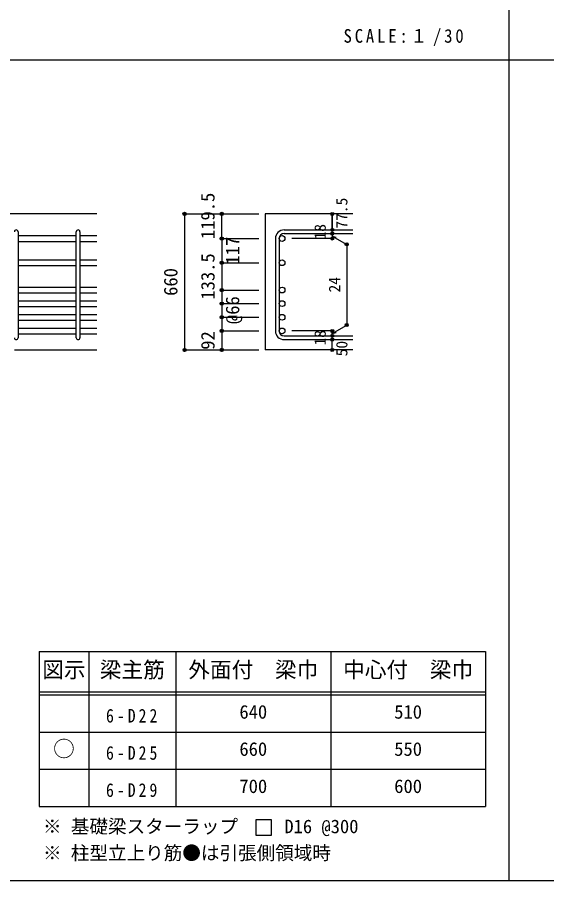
# Model space of a CAD drawing. Units: millimetres at full size, sheet at 1:30, with parts at other scales. Extents: x -5973 to 5954, y -4195 to 4201.
# Drawn here: x -3507 to -942, y -4195 to -15 of the extents above; entities that cross this region are included whole.
import ezdxf
from ezdxf.enums import TextEntityAlignment as Align

# ---------------------------------------------------------------- set-up
doc = ezdxf.new("R2010")
doc.units = ezdxf.units.MM
doc.header["$LTSCALE"] = 30
doc.header["$PDMODE"] = 32
doc.header["$PDSIZE"] = 15
for name, color, linetype in [('0-1_躯体線', 2, 'Continuous'), ('0-5_基礎梁筋', 7, 'Continuous'), ('0-6_スタラップ筋', 7, 'Continuous'), ('0-D_寸法', 4, 'Continuous'), ('6-7_文字', 7, 'Continuous'), ('6-E_枠', 7, 'Continuous'), ('F-0_枠', 6, 'Continuous')]:
    doc.layers.add(name, color=color, linetype=linetype)
doc.styles.add('ＭＳ ゴシック', font='')
doc.styles.get('ＭＳ ゴシック').set_extended_font_data('MS Gothic')

msp = doc.modelspace()

# ---------------------------------------------------------------- linework, layer by layer
at = {"layer": '0-1_躯体線'}
for p, q in [((-3120.8, -967.16), (-5070.8, -967.16)), ((-1880.8, -967.16), (-2305.8, -967.16)), ((-2305.8, -967.16), (-2305.8, -1625.66)), ((-3520.8, -1625.66), (-3120.8, -1625.66)), ((-1880.8, -1625.66), (-2305.8, -1625.66))]:
    msp.add_line(p, q, dxfattribs=at)
at = {"layer": '0-5_基礎梁筋'}
for p, q in [((-3502.8, -1072.36), (-3220.8, -1072.36)), ((-3202.8, -1072.36), (-3120.8, -1072.36)), ((-3502.8, -1100.36), (-3220.8, -1100.36)), ((-3202.8, -1100.36), (-3120.8, -1100.36)), ((-3502.8, -1189.66), (-3220.8, -1189.66)), ((-3202.8, -1189.66), (-3120.8, -1189.66)), ((-3502.8, -1217.66), (-3220.8, -1217.66)), ((-3202.8, -1217.66), (-3120.8, -1217.66)), ((-3502.8, -1321.66), (-3220.8, -1321.66)), ((-3202.8, -1321.66), (-3120.8, -1321.66)), ((-3502.8, -1349.66), (-3220.8, -1349.66)), ((-3202.8, -1349.66), (-3120.8, -1349.66)), ((-3502.8, -1387.66), (-3220.8, -1387.66)), ((-3502.8, -1415.66), (-3220.8, -1415.66)), ((-3202.8, -1387.66), (-3120.8, -1387.66)), ((-3202.8, -1415.66), (-3120.8, -1415.66)), ((-3502.8, -1453.66), (-3220.8, -1453.66)), ((-3202.8, -1453.66), (-3120.8, -1453.66)), ((-3502.8, -1481.66), (-3220.8, -1481.66)), ((-3202.8, -1481.66), (-3120.8, -1481.66)), ((-3502.8, -1519.66), (-3220.8, -1519.66)), ((-3202.8, -1519.66), (-3120.8, -1519.66)), ((-3502.8, -1547.66), (-3220.8, -1547.66)), ((-3202.8, -1547.66), (-3120.8, -1547.66))]:
    msp.add_line(p, q, dxfattribs=at)
at = {"layer": '0-5_基礎梁筋', "color": 3}
for centre in [(-2223.8, -1086.36), (-2223.8, -1203.66), (-2223.8, -1335.66), (-2223.8, -1401.66), (-2223.8, -1467.66), (-2223.8, -1533.66)]:
    msp.add_circle(centre, 14, dxfattribs=at)
at = {"layer": '0-6_スタラップ筋'}
for p, q in [((-2213.8, -1044.36), (-1880.8, -1044.36)), ((-3502.8, -1053.36), (-3502.8, -1566.66)), ((-3220.8, -1566.66), (-3220.8, -1053.36)), ((-3202.8, -1053.36), (-3202.8, -1566.66)), ((-2255.8, -1086.36), (-2255.8, -1533.66)), ((-2237.8, -1086.36), (-2237.8, -1533.66)), ((-2213.8, -1062.36), (-1880.8, -1062.36)), ((-2213.8, -1557.66), (-1880.8, -1557.66)), ((-2213.8, -1575.66), (-1880.8, -1575.66))]:
    msp.add_line(p, q, dxfattribs=at)
for centre, radius, start, end in [((-3511.8, -1053.36), 9, 0, 180), ((-3211.8, -1053.36), 9, 0, 180), ((-2213.8, -1086.36), 42, 90, 180), ((-2213.8, -1086.36), 24, 90, 180), ((-2213.8, -1533.66), 42, 180, 270), ((-2213.8, -1533.66), 24, 180, 270), ((-3511.8, -1566.66), 9, 180, 0), ((-3211.8, -1566.66), 9, 180, 0)]:
    msp.add_arc(centre, radius, start, end, dxfattribs=at)
at = {"layer": '0-D_寸法'}
for p, q in [((-2695.8, -967.16), (-2515.8, -967.16)), ((-2695.8, -967.16), (-2515.8, -967.16)), ((-2695.8, -967.16), (-2695.8, -1625.66)), ((-2515.8, -967.16), (-2335.8, -967.16)), ((-2515.8, -967.16), (-2335.8, -967.16)), ((-2515.8, -1086.36), (-2515.8, -967.16)), ((-2515.8, -967.16), (-2335.8, -967.16)), ((-1980.8, -1044.36), (-1980.8, -967.16)), ((-1980.8, -967.16), (-1980.8, -1044.36)), ((-1980.8, -1062.36), (-1980.8, -1044.36)), ((-2515.8, -1086.36), (-2335.8, -1086.36)), ((-2515.8, -1086.36), (-2515.8, -1203.66)), ((-1980.8, -1086.36), (-2176.89, -1086.36)), ((-1980.8, -1062.36), (-1980.8, -1086.36)), ((-1980.8, -1074.36), (-1910.74, -1114.81)), ((-1980.8, -1074.36), (-1961.48, -1079.54)), ((-1910.74, -1114.81), (-1910.74, -1505.21)), ((-2515.8, -1203.66), (-2335.8, -1203.66)), ((-2515.8, -1203.66), (-2515.8, -1335.66)), ((-2515.8, -1335.66), (-2335.8, -1335.66)), ((-2515.8, -1335.66), (-2515.8, -1533.66)), ((-2515.8, -1401.66), (-2335.8, -1401.66)), ((-2515.8, -1467.66), (-2335.8, -1467.66)), ((-2515.8, -1533.66), (-2335.8, -1533.66)), ((-2515.8, -1533.66), (-2515.8, -1625.66)), ((-1980.8, -1533.66), (-2176.89, -1533.66)), ((-1980.8, -1545.66), (-1910.74, -1505.21)), ((-1980.8, -1557.66), (-1980.8, -1533.66)), ((-1980.8, -1545.66), (-1961.48, -1540.49)), ((-1980.8, -1575.66), (-1980.8, -1557.66)), ((-1980.8, -1625.66), (-1980.8, -1575.66)), ((-2695.8, -1625.66), (-2515.8, -1625.66)), ((-2515.8, -1625.66), (-2335.8, -1625.66))]:
    msp.add_line(p, q, dxfattribs=at)
for centre, radius in [((-2695.8, -967.16), 8), ((-2695.8, -967.16), 7.2), ((-2695.8, -967.16), 6.4), ((-2515.8, -967.16), 8), ((-2515.8, -967.16), 7.2), ((-2515.8, -967.16), 6.4), ((-2695.8, -967.16), 5.6), ((-2695.8, -967.16), 4.8), ((-2695.8, -967.16), 4), ((-2695.8, -967.16), 3.2), ((-2695.8, -967.16), 2.4), ((-2695.8, -967.16), 1.6), ((-2695.8, -967.16), 0.8), ((-2515.8, -967.16), 5.6), ((-2515.8, -967.16), 4.8), ((-2515.8, -967.16), 4), ((-2515.8, -967.16), 3.2), ((-2515.8, -967.16), 2.4), ((-2515.8, -967.16), 1.6), ((-2515.8, -967.16), 0.8), ((-1980.8, -967.16), 4), ((-1980.8, -967.16), 3.6), ((-1980.8, -967.16), 3.2), ((-1980.8, -967.16), 2.8), ((-1980.8, -967.16), 2.4), ((-1980.8, -967.16), 2), ((-1980.8, -967.16), 1.6), ((-1980.8, -967.16), 1.2), ((-1980.8, -967.16), 0.8), ((-1980.8, -967.16), 0.4), ((-1980.8, -1044.36), 4), ((-1980.8, -1044.36), 3.6), ((-1980.8, -1044.36), 3.2), ((-1980.8, -1044.36), 2.8), ((-1980.8, -1044.36), 2.4), ((-1980.8, -1044.36), 2), ((-1980.8, -1044.36), 1.6), ((-1980.8, -1044.36), 1.2), ((-1980.8, -1044.36), 0.8), ((-1980.8, -1044.36), 0.4), ((-2515.8, -1086.36), 8), ((-2515.8, -1086.36), 7.2), ((-2515.8, -1086.36), 6.4), ((-2515.8, -1086.36), 5.6), ((-2515.8, -1086.36), 4.8), ((-2515.8, -1086.36), 4), ((-2515.8, -1086.36), 3.2), ((-2515.8, -1086.36), 2.4), ((-2515.8, -1086.36), 1.6), ((-2515.8, -1086.36), 0.8), ((-1980.8, -1062.36), 4), ((-1980.8, -1086.36), 4), ((-1980.8, -1062.36), 3.6), ((-1980.8, -1086.36), 3.6), ((-1980.8, -1062.36), 3.2), ((-1980.8, -1086.36), 3.2), ((-1980.8, -1062.36), 2.8), ((-1980.8, -1086.36), 2.8), ((-1980.8, -1062.36), 2.4), ((-1980.8, -1086.36), 2.4), ((-1980.8, -1062.36), 2), ((-1980.8, -1086.36), 2), ((-1980.8, -1062.36), 1.6), ((-1980.8, -1086.36), 1.6), ((-1980.8, -1062.36), 1.2), ((-1980.8, -1086.36), 1.2), ((-1980.8, -1062.36), 0.8), ((-1980.8, -1086.36), 0.8), ((-1980.8, -1062.36), 0.4), ((-1980.8, -1086.36), 0.4), ((-1910.74, -1114.81), 4), ((-1910.74, -1114.81), 3.6), ((-1910.74, -1114.81), 3.2), ((-1910.74, -1114.81), 2.8), ((-1910.74, -1114.81), 2.4), ((-1910.74, -1114.81), 2), ((-1910.74, -1114.81), 1.6), ((-1910.74, -1114.81), 1.2), ((-1910.74, -1114.81), 0.8), ((-1910.74, -1114.81), 0.4), ((-2515.8, -1203.66), 8), ((-2515.8, -1203.66), 7.2), ((-2515.8, -1203.66), 6.4), ((-2515.8, -1203.66), 5.6), ((-2515.8, -1203.66), 4.8), ((-2515.8, -1203.66), 4), ((-2515.8, -1203.66), 3.2), ((-2515.8, -1203.66), 2.4), ((-2515.8, -1203.66), 1.6), ((-2515.8, -1203.66), 0.8), ((-2515.8, -1335.66), 8), ((-2515.8, -1335.66), 7.2), ((-2515.8, -1335.66), 6.4), ((-2515.8, -1335.66), 5.6), ((-2515.8, -1335.66), 4.8), ((-2515.8, -1335.66), 4), ((-2515.8, -1335.66), 3.2), ((-2515.8, -1335.66), 2.4), ((-2515.8, -1335.66), 1.6), ((-2515.8, -1335.66), 0.8), ((-2515.8, -1401.66), 8), ((-2515.8, -1401.66), 7.2), ((-2515.8, -1401.66), 6.4), ((-2515.8, -1401.66), 5.6), ((-2515.8, -1401.66), 4.8), ((-2515.8, -1401.66), 4), ((-2515.8, -1401.66), 3.2), ((-2515.8, -1401.66), 2.4), ((-2515.8, -1401.66), 1.6), ((-2515.8, -1401.66), 0.8), ((-2515.8, -1467.66), 8), ((-2515.8, -1467.66), 7.2), ((-2515.8, -1467.66), 6.4), ((-2515.8, -1467.66), 5.6), ((-2515.8, -1467.66), 4.8), ((-2515.8, -1467.66), 4), ((-2515.8, -1467.66), 3.2), ((-2515.8, -1467.66), 2.4), ((-2515.8, -1467.66), 1.6), ((-2515.8, -1467.66), 0.8), ((-1910.74, -1505.21), 4), ((-1910.74, -1505.21), 3.6), ((-1910.74, -1505.21), 3.2), ((-1910.74, -1505.21), 2.8), ((-1910.74, -1505.21), 2.4), ((-1910.74, -1505.21), 2), ((-1910.74, -1505.21), 1.6), ((-1910.74, -1505.21), 1.2), ((-1910.74, -1505.21), 0.8), ((-2515.8, -1533.66), 8), ((-2515.8, -1533.66), 7.2), ((-2515.8, -1533.66), 6.4), ((-2515.8, -1533.66), 5.6), ((-2515.8, -1533.66), 4.8), ((-2515.8, -1533.66), 4), ((-2515.8, -1533.66), 3.2), ((-2515.8, -1533.66), 2.4), ((-2515.8, -1533.66), 1.6), ((-2515.8, -1533.66), 0.8), ((-1980.8, -1533.66), 4), ((-1980.8, -1533.66), 3.6), ((-1980.8, -1533.66), 3.2), ((-1980.8, -1533.66), 2.8), ((-1980.8, -1533.66), 2.4), ((-1980.8, -1533.66), 2), ((-1980.8, -1533.66), 1.6), ((-1980.8, -1533.66), 1.2), ((-1980.8, -1533.66), 0.8), ((-1980.8, -1533.66), 0.4), ((-1910.74, -1505.21), 0.4), ((-1980.8, -1557.66), 4), ((-1980.8, -1575.66), 4), ((-1980.8, -1557.66), 3.6), ((-1980.8, -1575.66), 3.6), ((-1980.8, -1557.66), 3.2), ((-1980.8, -1575.66), 3.2), ((-1980.8, -1557.66), 2.8), ((-1980.8, -1575.66), 2.8), ((-1980.8, -1557.66), 2.4), ((-1980.8, -1575.66), 2.4), ((-1980.8, -1557.66), 2), ((-1980.8, -1575.66), 2), ((-1980.8, -1557.66), 1.6), ((-1980.8, -1575.66), 1.6), ((-1980.8, -1557.66), 1.2), ((-1980.8, -1575.66), 1.2), ((-1980.8, -1557.66), 0.8), ((-1980.8, -1575.66), 0.8), ((-1980.8, -1557.66), 0.4), ((-1980.8, -1575.66), 0.4), ((-2695.8, -1625.66), 7.2), ((-2695.8, -1625.66), 6.4), ((-2695.8, -1625.66), 5.6), ((-2695.8, -1625.66), 4.8), ((-2695.8, -1625.66), 4), ((-2695.8, -1625.66), 3.2), ((-2695.8, -1625.66), 2.4), ((-2695.8, -1625.66), 1.6), ((-2695.8, -1625.66), 0.8), ((-2515.8, -1625.66), 8), ((-2515.8, -1625.66), 7.2), ((-2515.8, -1625.66), 6.4), ((-2515.8, -1625.66), 5.6), ((-2515.8, -1625.66), 4.8), ((-2515.8, -1625.66), 4), ((-2515.8, -1625.66), 3.2), ((-2515.8, -1625.66), 2.4), ((-2515.8, -1625.66), 1.6), ((-2515.8, -1625.66), 0.8), ((-1980.8, -1625.66), 4), ((-1980.8, -1625.66), 3.6), ((-1980.8, -1625.66), 3.2), ((-1980.8, -1625.66), 2.8), ((-1980.8, -1625.66), 2.4), ((-1980.8, -1625.66), 2), ((-1980.8, -1625.66), 1.6), ((-1980.8, -1625.66), 1.2), ((-1980.8, -1625.66), 0.8), ((-1980.8, -1625.66), 0.4)]:
    msp.add_circle(centre, radius, dxfattribs=at)
at = {"layer": '0-D_寸法', "color": 7}
for p in [(-2695.8, -967.16), (-2695.8, -967.16), (-2515.8, -967.16), (-1980.8, -967.16), (-1980.8, -1044.36), (-2515.8, -1086.36), (-1980.8, -1062.36), (-1980.8, -1086.36), (-1910.74, -1114.81), (-2515.8, -1203.66), (-2515.8, -1335.66), (-2515.8, -1401.66), (-2515.8, -1467.66), (-1910.74, -1505.21), (-2515.8, -1533.66), (-1980.8, -1533.66), (-1980.8, -1533.66), (-1980.8, -1557.66), (-1980.8, -1575.66), (-2695.8, -1625.66), (-2515.8, -1625.66), (-1980.8, -1625.66)]:
    msp.add_point(p, dxfattribs=at)
at = {"layer": '6-7_文字'}
msp.add_lwpolyline([(-2350.18, -3975.35), (-2275.18, -3975.35), (-2275.18, -3900.35), (-2350.18, -3900.35)], close=True, dxfattribs=at)
at = {"layer": '6-E_枠', "color": 3}
for p, q in [((-3400.52, -3085.43), (-3400.52, -3835.43)), ((-3400.52, -3085.43), (-1238, -3085.43)), ((-1238, -3085.43), (-1238, -3835.43)), ((-3400.52, -3835.43), (-1238, -3835.43))]:
    msp.add_line(p, q, dxfattribs=at)
at = {"layer": '6-E_枠'}
for p, q in [((-3160.52, -3085.43), (-3160.52, -3835.43)), ((-2738, -3085.43), (-2738, -3835.43)), ((-1988, -3085.43), (-1988, -3835.43)), ((-3400.52, -3280.43), (-1238, -3280.43)), ((-3400.52, -3295.43), (-1238, -3295.43)), ((-3400.52, -3475.43), (-1238, -3475.43)), ((-3400.52, -3655.43), (-1238, -3655.43))]:
    msp.add_line(p, q, dxfattribs=at)
at = {"layer": 'F-0_枠', "color": 2}
for p, q in [((-1124.64, 4201.15), (-1124.64, -4195.24)), ((-5972.88, -222.05), (3723.6, -222.05))]:
    msp.add_line(p, q, dxfattribs=at)
at = {"layer": 'F-0_枠'}
msp.add_line((5954.1, -4195.24), (-5972.88, -4195.24), dxfattribs=at)

# ---------------------------------------------------------------- texts
at = {"layer": '0-D_寸法', "style": 'ＭＳ ゴシック'}
for s, height, p in [('119.5', 65.98, (-2530.92, -1088.87)), ('77.5', 54.99, (-1890.8, -1038.36)), ('18', 54.99, (-1995.8, -1090.86)), ('117', 65.98, (-2410.8, -1212.51)), ('133.5', 65.98, (-2530.8, -1382.16)), ('660', 65.98, (-2710.8, -1363.91)), ('24', 54.99, (-1925.74, -1347.51)), ('@66', 65.98, (-2411.27, -1500.24)), ('92', 65.98, (-2530.8, -1624.66)), ('18', 54.99, (-1995.8, -1604.16)), ('50', 54.99, (-1890.8, -1656.66))]:
    msp.add_text(s, height=height, rotation=90, dxfattribs=at).set_placement(p, align=Align.BOTTOM_LEFT)
at = {"layer": '6-7_文字', "color": 2, "style": 'ＭＳ ゴシック'}
for s, p in [('図示', (-3385.52, -3235.43)), ('梁主筋', (-3106.76, -3235.43)), ('外面付\u3000梁巾', (-2678, -3235.43)), ('中心付\u3000梁巾', (-1928, -3235.43)), ('○', (-3333.02, -3617.93))]:
    msp.add_text(s, height=76.98, dxfattribs=at).set_placement(p, align=Align.BOTTOM_LEFT)
at = {"layer": '6-7_文字', "style": 'ＭＳ ゴシック'}
for s, p in [('640', (-2430.5, -3430.43)), ('510', (-1680.5, -3430.43)), ('660', (-2430.5, -3610.43)), ('550', (-1680.5, -3610.43)), ('700', (-2430.5, -3790.43)), ('600', (-1680.5, -3790.43)), ('※ 基礎梁スターラップ     D16 @300', (-3381.96, -3985.01)), ('※ 柱型立上り筋●は引張側領域時', (-3381.96, -4113.51))]:
    msp.add_text(s, height=65.98, dxfattribs=at).set_placement(p, align=Align.BOTTOM_LEFT)
at = {"layer": '6-7_文字', "color": 2, "insert": (-1925.98, -154.55), "char_height": 65.98, "attachment_point": 7, "style": 'ＭＳ ゴシック'}
msp.add_mtext('\\T1.34;\\W0.9;SCALE:１/30', dxfattribs=at)
at = {"layer": '6-7_文字', "char_height": 65.98, "attachment_point": 7, "style": 'ＭＳ ゴシック'}
for s, insert in [('\\T1.38;\\W0.85;6-D22', (-3076.76, -3430.43)), ('\\T1.38;\\W0.85;6-D25', (-3076.76, -3610.43)), ('\\T1.38;\\W0.85;6-D29', (-3076.76, -3790.43))]:
    msp.add_mtext(s, dxfattribs=dict(at, insert=insert))

doc.saveas('drawing.dxf')
